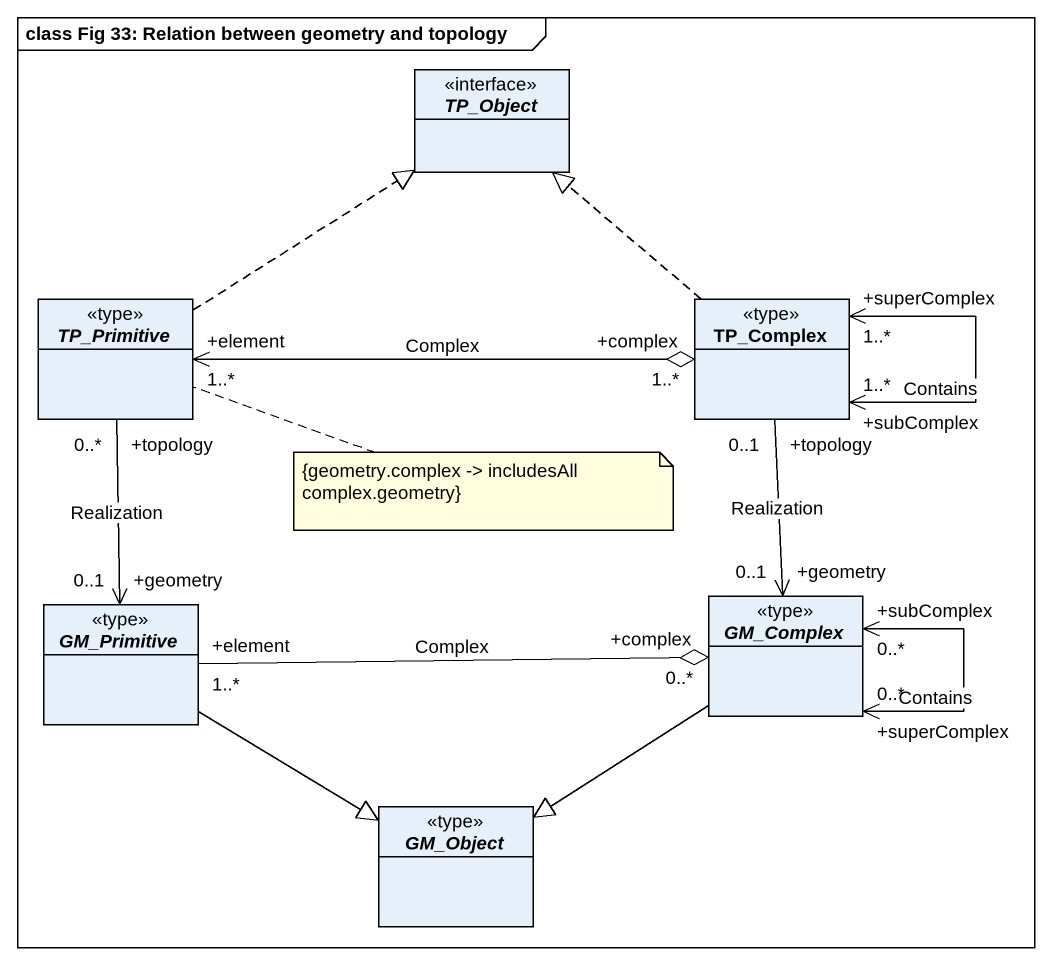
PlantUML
@startuml
mainframe class Fig 33: Relation between geometry and topology
hide circle
hide empty members
interface TP_Object
abstract class TP_Primitive <<type>>
class TP_Complex <<type>>
abstract class GM_Primitive <<type>>
abstract class GM_Complex <<type>>
abstract class GM_Object <<type>>
TP_Primitive .up.|> TP_Object
TP_Primitive "+element\n1..*" <-right-o "+complex\n1..*" TP_Complex : Complex
TP_Complex .up.|> TP_Object
TP_Complex "+subComplex\n1..*" <--> "+superComplex\n1..*" TP_Complex : Contains
GM_Primitive "+geometry\n0..1" <-up- "+topology\n0..*" TP_Primitive : Realization
GM_Primitive --|> GM_Object
GM_Complex "+geometry\n0..1" <-up- "+topology\n0..1" TP_Complex : Realization
GM_Complex "+complex\n0..*" o-left- "+element\n1..*" GM_Primitive : Complex
GM_Complex "+superComplex\n0..*" <--> "+subComplex\n0..*" GM_Complex : Contains
GM_Complex --|> GM_Object
note right of TP_Primitive
  {geometry.complex -> includesAll
  complex.geometry}
end note
@enduml
